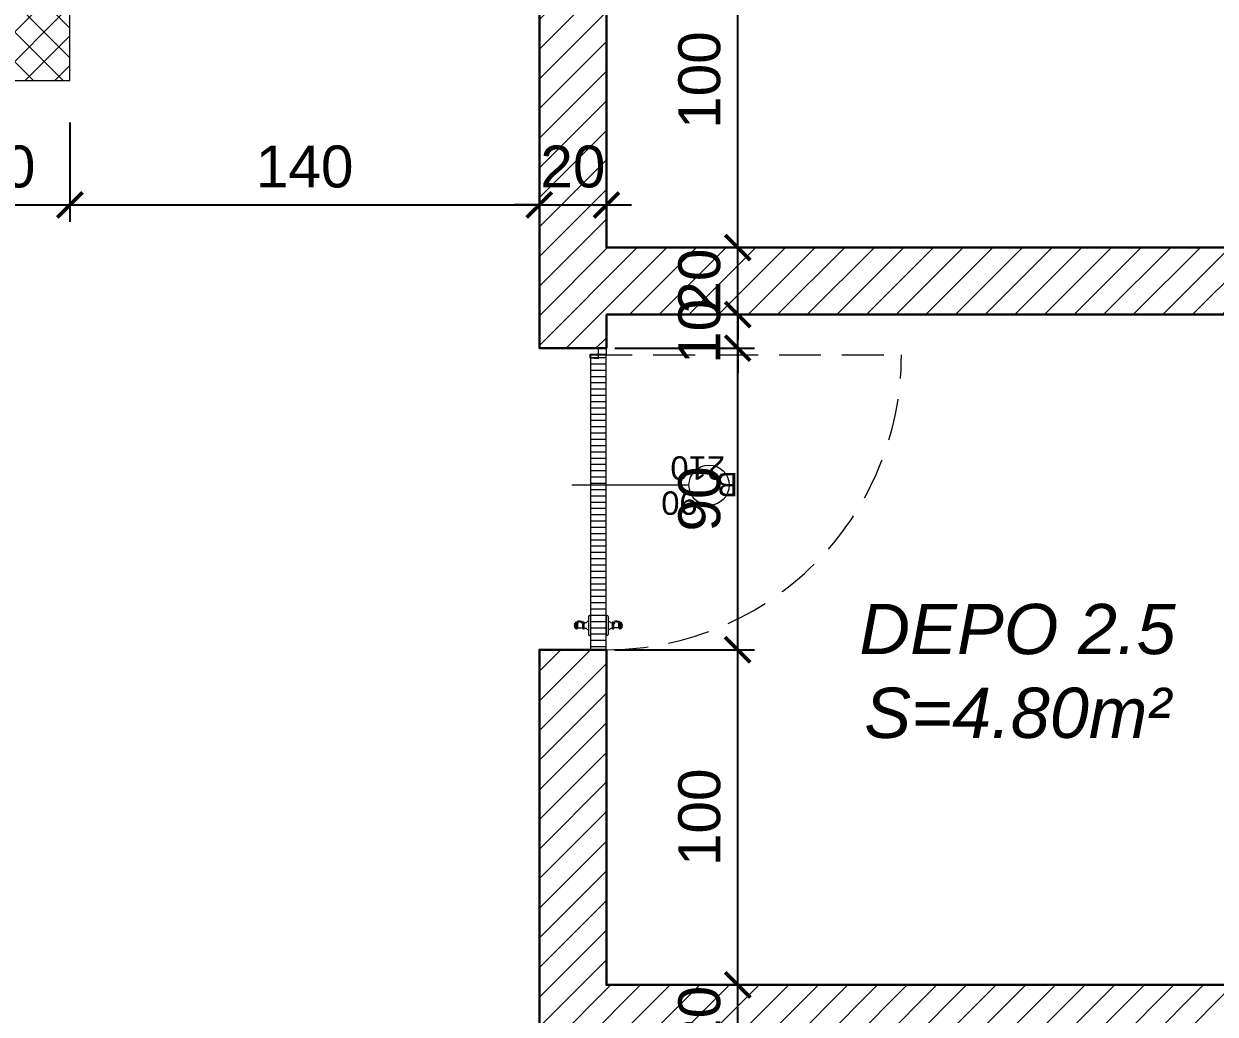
# Model space of a CAD drawing. Header units: centimetres. Extents: x 54080 to 59633, y -55119 to -48218.
# Drawn here: x 58603.9 to 58959.2, y -50301 to -50005.4 of the extents above; entities that cross this region are included whole.
import ezdxf

# ---------------------------------------------------------------- set-up
doc = ezdxf.new("R2010")
doc.units = ezdxf.units.CM
doc.header["$LTSCALE"] = 50
doc.header["$MEASUREMENT"] = 0
doc.linetypes.add('CACHE', pattern=[0.375, 0.25, -0.125])
doc.linetypes.add('CONTINU', pattern=[0])
doc.layers.get('0').update_dxf_attribs({"color": 8})
for name, color, linetype in [('BETON COUPE', 3, 'CONTINU'), ('COTE 50ème', 1, 'Continuous'), ('TEXTE', 7, 'Continuous')]:
    doc.layers.add(name, color=color, linetype=linetype)
for name, color, linetype, lineweight in [('BETON HACHURE', 253, 'Continuous', 13), ('door', 44, 'Continuous', 5), ('MACONNERIE COUPE', 7, 'Continuous', 30), ('MACONNERIE HACHURE', 253, 'Continuous', 13)]:
    doc.layers.add(name, color=color, linetype=linetype, lineweight=lineweight)
doc.styles.add('GENERATED_STYLE_1', font='arial.ttf')
doc.styles.add('RS_TEXT_1.50', font='arial.ttf', dxfattribs={"height": 12.5})
doc.styles.add('RS_TXT_50', font='arial.ttf', dxfattribs={"height": 12.5})
doc.dimstyles.new('RS_50CM_LINEAIRE', dxfattribs={"dimscale": 5, "dimtxt": 12.5, "dimasz": 1.5, "dimexe": 1, "dimexo": 2.5, "dimgap": 1, "dimtad": 1, "dimdec": 1, "dimrnd": 0.5, "dimdsep": 46, "dimtxsty": 'RS_TXT_50', "dimblk1": 'ARCHTICK', "dimblk2": 'ARCHTICK', "dimsah": 1, "dimcen": 2.5, "dimdle": 1, "dimclrt": 4, "dimadec": 0, "dimazin": 2, "dimtfac": 1, "dimtdec": 1, "dimtix": 1, "dimtmove": 2, "dimatfit": 3, "dimfxl": 1, "dimtolj": 1, "dimtzin": 0, "dimarcsym": 0})

# ---------------------------------------------------------------- blocks, each defined once
blk = doc.blocks.new('_ArchTick')
at = {"color": 0, "linetype": 'ByBlock', "const_width": 0.15}
blk.add_lwpolyline([(-0.5, -0.5), (0.5, 0.5)], dxfattribs=at)
blk = doc.blocks.new('*D1299')
at = {"layer": 'COTE 50ème', "color": 0, "lineweight": -2, "ltscale": 0.5, "transparency": 16777216}
for p, q in [((58816.82, -50292.22), (58816.82, -50284.72)), ((58801.22, -50292.22), (58821.82, -50292.22)), ((58816.82, -50312.22), (58816.82, -50292.22)), ((58790.17, -50312.22), (58821.82, -50312.22)), ((58816.82, -50312.22), (58816.82, -50319.72))]:
    blk.add_line(p, q, dxfattribs=at)
at = {"layer": 'Defpoints', "color": 0, "ltscale": 0.5, "transparency": 16777216}
for p in [(58788.72, -50292.22), (58816.82, -50292.22), (58777.67, -50312.22)]:
    blk.add_point(p, dxfattribs=at)
at = {"layer": 'COTE 50ème', "color": 0, "lineweight": -2, "ltscale": 0.5, "transparency": 16777216, "xscale": 7.5, "yscale": 7.5, "zscale": 7.5}
for p, rotation in [((58816.82, -50292.22), 270), ((58816.82, -50312.22), 90)]:
    blk.add_blockref('_ArchTick', p, dxfattribs=dict(at, rotation=rotation))
at = {"layer": 'COTE 50ème', "color": 4, "ltscale": 0.5, "transparency": 16777216, "insert": (58805.44, -50302.22), "char_height": 12.5, "attachment_point": 5, "rotation": 90, "style": 'RS_TXT_50'}
blk.add_mtext('\\A1;20', dxfattribs=at)
blk = doc.blocks.new('*D1300')
at = {"layer": 'COTE 50ème', "color": 0, "lineweight": -2, "ltscale": 0.5, "transparency": 16777216}
for p, q in [((58816.82, -50297.22), (58816.82, -50187.22)), ((58780.17, -50192.22), (58821.82, -50192.22)), ((58801.22, -50292.22), (58821.82, -50292.22))]:
    blk.add_line(p, q, dxfattribs=at)
at = {"layer": 'Defpoints', "color": 0, "ltscale": 0.5, "transparency": 16777216}
for p in [(58767.67, -50192.22), (58816.82, -50192.22), (58788.72, -50292.22)]:
    blk.add_point(p, dxfattribs=at)
at = {"layer": 'COTE 50ème', "color": 0, "lineweight": -2, "ltscale": 0.5, "transparency": 16777216, "xscale": 7.5, "yscale": 7.5, "zscale": 7.5}
for p, rotation in [((58816.82, -50192.22), 90), ((58816.82, -50292.22), 270)]:
    blk.add_blockref('_ArchTick', p, dxfattribs=dict(at, rotation=rotation))
at = {"layer": 'COTE 50ème', "color": 4, "ltscale": 0.5, "transparency": 16777216, "insert": (58805.44, -50242.22), "char_height": 12.5, "attachment_point": 5, "rotation": 90, "style": 'RS_TXT_50'}
blk.add_mtext('\\A1;100', dxfattribs=at)
blk = doc.blocks.new('*D1301')
at = {"layer": 'COTE 50ème', "color": 0, "lineweight": -2, "ltscale": 0.5, "transparency": 16777216}
for p, q in [((58816.82, -50197.22), (58816.82, -50097.22)), ((58780.17, -50102.22), (58821.82, -50102.22)), ((58780.17, -50192.22), (58821.82, -50192.22))]:
    blk.add_line(p, q, dxfattribs=at)
at = {"layer": 'Defpoints', "color": 0, "ltscale": 0.5, "transparency": 16777216}
for p in [(58767.67, -50102.22), (58816.82, -50102.22), (58767.67, -50192.22)]:
    blk.add_point(p, dxfattribs=at)
at = {"layer": 'COTE 50ème', "color": 0, "lineweight": -2, "ltscale": 0.5, "transparency": 16777216, "xscale": 7.5, "yscale": 7.5, "zscale": 7.5}
for p, rotation in [((58816.82, -50102.22), 90), ((58816.82, -50192.22), 270)]:
    blk.add_blockref('_ArchTick', p, dxfattribs=dict(at, rotation=rotation))
at = {"layer": 'COTE 50ème', "color": 4, "ltscale": 0.5, "transparency": 16777216, "insert": (58805.44, -50147.22), "char_height": 12.5, "attachment_point": 5, "rotation": 90, "style": 'RS_TXT_50'}
blk.add_mtext('\\A1;90', dxfattribs=at)
blk = doc.blocks.new('*D1302')
at = {"layer": 'COTE 50ème', "color": 0, "lineweight": -2, "ltscale": 0.5, "transparency": 16777216}
for p, q in [((58816.82, -50092.22), (58816.82, -50084.72)), ((58801.88, -50092.22), (58821.82, -50092.22)), ((58816.82, -50102.22), (58816.82, -50092.22)), ((58780.17, -50102.22), (58821.82, -50102.22)), ((58816.82, -50102.22), (58816.82, -50109.72))]:
    blk.add_line(p, q, dxfattribs=at)
at = {"layer": 'Defpoints', "color": 0, "ltscale": 0.5, "transparency": 16777216}
for p in [(58789.38, -50092.22), (58816.82, -50092.22), (58767.67, -50102.22)]:
    blk.add_point(p, dxfattribs=at)
at = {"layer": 'COTE 50ème', "color": 0, "lineweight": -2, "ltscale": 0.5, "transparency": 16777216, "xscale": 7.5, "yscale": 7.5, "zscale": 7.5}
for p, rotation in [((58816.82, -50092.22), 270), ((58816.82, -50102.22), 90)]:
    blk.add_blockref('_ArchTick', p, dxfattribs=dict(at, rotation=rotation))
at = {"layer": 'COTE 50ème', "color": 4, "ltscale": 0.5, "transparency": 16777216, "insert": (58805.44, -50097.22), "char_height": 12.5, "attachment_point": 5, "rotation": 90, "style": 'RS_TXT_50'}
blk.add_mtext('\\A1;10', dxfattribs=at)
blk = doc.blocks.new('*D1303')
at = {"layer": 'COTE 50ème', "color": 0, "lineweight": -2, "ltscale": 0.5, "transparency": 16777216}
for p, q in [((58816.82, -50072.22), (58816.82, -50064.72)), ((58801.88, -50072.22), (58821.82, -50072.22)), ((58816.82, -50092.22), (58816.82, -50072.22)), ((58801.88, -50092.22), (58821.82, -50092.22)), ((58816.82, -50092.22), (58816.82, -50099.72))]:
    blk.add_line(p, q, dxfattribs=at)
at = {"layer": 'Defpoints', "color": 0, "ltscale": 0.5, "transparency": 16777216}
for p in [(58789.38, -50072.22), (58816.82, -50072.22), (58789.38, -50092.22)]:
    blk.add_point(p, dxfattribs=at)
at = {"layer": 'COTE 50ème', "color": 0, "lineweight": -2, "ltscale": 0.5, "transparency": 16777216, "xscale": 7.5, "yscale": 7.5, "zscale": 7.5}
for p, rotation in [((58816.82, -50072.22), 270), ((58816.82, -50092.22), 90)]:
    blk.add_blockref('_ArchTick', p, dxfattribs=dict(at, rotation=rotation))
at = {"layer": 'COTE 50ème', "color": 4, "ltscale": 0.5, "transparency": 16777216, "insert": (58805.44, -50082.22), "char_height": 12.5, "attachment_point": 5, "rotation": 90, "style": 'RS_TXT_50'}
blk.add_mtext('\\A1;20', dxfattribs=at)
blk = doc.blocks.new('*D1304')
at = {"layer": 'COTE 50ème', "color": 0, "lineweight": -2, "ltscale": 0.5, "transparency": 16777216}
for p, q in [((58816.82, -50077.22), (58816.82, -49967.22)), ((58770.17, -49972.22), (58821.82, -49972.22)), ((58801.88, -50072.22), (58821.82, -50072.22))]:
    blk.add_line(p, q, dxfattribs=at)
at = {"layer": 'Defpoints', "color": 0, "ltscale": 0.5, "transparency": 16777216}
for p in [(58757.67, -49972.22), (58816.82, -49972.22), (58789.38, -50072.22)]:
    blk.add_point(p, dxfattribs=at)
at = {"layer": 'COTE 50ème', "color": 0, "lineweight": -2, "ltscale": 0.5, "transparency": 16777216, "xscale": 7.5, "yscale": 7.5, "zscale": 7.5}
for p, rotation in [((58816.82, -49972.22), 90), ((58816.82, -50072.22), 270)]:
    blk.add_blockref('_ArchTick', p, dxfattribs=dict(at, rotation=rotation))
at = {"layer": 'COTE 50ème', "color": 4, "ltscale": 0.5, "transparency": 16777216, "insert": (58805.44, -50022.22), "char_height": 12.5, "attachment_point": 5, "rotation": 90, "style": 'RS_TXT_50'}
blk.add_mtext('\\A1;100', dxfattribs=at)
blk = doc.blocks.new('*D1360')
at = {"layer": 'COTE 50ème', "color": 0, "lineweight": -2, "ltscale": 0.5, "transparency": 16777216}
for p, q in [((58577.66, -50034.86), (58577.66, -50064.48)), ((58617.67, -50034.86), (58617.67, -50064.48)), ((58572.66, -50059.48), (58622.67, -50059.48))]:
    blk.add_line(p, q, dxfattribs=at)
at = {"layer": 'Defpoints', "color": 0, "ltscale": 0.5, "transparency": 16777216}
for p in [(58577.66, -50022.36), (58617.67, -50022.36), (58617.67, -50059.48)]:
    blk.add_point(p, dxfattribs=at)
at = {"layer": 'COTE 50ème', "color": 0, "lineweight": -2, "ltscale": 0.5, "transparency": 16777216, "xscale": 7.5, "yscale": 7.5, "zscale": 7.5, "rotation": 180}
blk.add_blockref('_ArchTick', (58577.66, -50059.48), dxfattribs=at)
at = {"layer": 'COTE 50ème', "color": 0, "lineweight": -2, "ltscale": 0.5, "transparency": 16777216, "xscale": 7.5, "yscale": 7.5, "zscale": 7.5}
blk.add_blockref('_ArchTick', (58617.67, -50059.48), dxfattribs=at)
at = {"layer": 'COTE 50ème', "color": 4, "ltscale": 0.5, "transparency": 16777216, "insert": (58597.67, -50048.1), "char_height": 12.5, "attachment_point": 5, "style": 'RS_TXT_50'}
blk.add_mtext('\\A1;40', dxfattribs=at)
blk = doc.blocks.new('*D1361')
at = {"layer": 'COTE 50ème', "color": 0, "lineweight": -2, "ltscale": 0.5, "transparency": 16777216}
for p, q in [((58617.67, -50034.86), (58617.67, -50064.48)), ((58757.67, -50034.86), (58757.67, -50064.48)), ((58612.67, -50059.48), (58762.67, -50059.48))]:
    blk.add_line(p, q, dxfattribs=at)
at = {"layer": 'Defpoints', "color": 0, "ltscale": 0.5, "transparency": 16777216}
for p in [(58617.67, -50022.36), (58757.67, -50022.36), (58757.67, -50059.48)]:
    blk.add_point(p, dxfattribs=at)
at = {"layer": 'COTE 50ème', "color": 0, "lineweight": -2, "ltscale": 0.5, "transparency": 16777216, "xscale": 7.5, "yscale": 7.5, "zscale": 7.5, "rotation": 180}
blk.add_blockref('_ArchTick', (58617.67, -50059.48), dxfattribs=at)
at = {"layer": 'COTE 50ème', "color": 0, "lineweight": -2, "ltscale": 0.5, "transparency": 16777216, "xscale": 7.5, "yscale": 7.5, "zscale": 7.5}
blk.add_blockref('_ArchTick', (58757.67, -50059.48), dxfattribs=at)
at = {"layer": 'COTE 50ème', "color": 4, "ltscale": 0.5, "transparency": 16777216, "insert": (58687.67, -50048.1), "char_height": 12.5, "attachment_point": 5, "style": 'RS_TXT_50'}
blk.add_mtext('\\A1;140', dxfattribs=at)
blk = doc.blocks.new('*D1362')
at = {"layer": 'COTE 50ème', "color": 0, "lineweight": -2, "ltscale": 0.5, "transparency": 16777216}
for p, q in [((58757.67, -50034.86), (58757.67, -50064.48)), ((58777.67, -50034.86), (58777.67, -50064.48)), ((58757.67, -50059.48), (58750.17, -50059.48)), ((58757.67, -50059.48), (58777.67, -50059.48)), ((58777.67, -50059.48), (58785.17, -50059.48))]:
    blk.add_line(p, q, dxfattribs=at)
at = {"layer": 'Defpoints', "color": 0, "ltscale": 0.5, "transparency": 16777216}
for p in [(58757.67, -50022.36), (58777.67, -50022.36), (58777.67, -50059.48)]:
    blk.add_point(p, dxfattribs=at)
at = {"layer": 'COTE 50ème', "color": 0, "lineweight": -2, "ltscale": 0.5, "transparency": 16777216, "xscale": 7.5, "yscale": 7.5, "zscale": 7.5}
blk.add_blockref('_ArchTick', (58757.67, -50059.48), dxfattribs=at)
at = {"layer": 'COTE 50ème', "color": 0, "lineweight": -2, "ltscale": 0.5, "transparency": 16777216, "xscale": 7.5, "yscale": 7.5, "zscale": 7.5, "rotation": 180}
blk.add_blockref('_ArchTick', (58777.67, -50059.48), dxfattribs=at)
at = {"layer": 'COTE 50ème', "color": 4, "ltscale": 0.5, "transparency": 16777216, "insert": (58767.67, -50048.1), "char_height": 12.5, "attachment_point": 5, "style": 'RS_TXT_50'}
blk.add_mtext('\\A1;20', dxfattribs=at)

msp = doc.modelspace()

# ---------------------------------------------------------------- hatches: boundary and pattern name
at = {"layer": 'BETON HACHURE', "transparency": 33554585}
h = msp.add_hatch(dxfattribs=at)
h.set_pattern_fill('ANSI37', color=256, scale=50, angle=270, style=0)
h.set_pattern_definition([(315, (861.459, 19655.393), (4.4194174, 4.4194174), []), (45, (861.459, 19655.393), (-4.4194174, 4.4194174), [])])
h.paths.add_polyline_path([(56357.67, -51847.22), (56382.67, -51847.22), (56382.67, -52172.22), (56357.67, -52172.22)], flags=0)
h.paths.add_polyline_path([(56357.67, -51847.22), (56382.67, -51847.22), (56382.67, -52172.22), (56357.67, -52172.22)], flags=0)
h.paths.add_polyline_path([(58537.67, -51987.36), (58537.67, -52037.36), (58617.67, -52037.36), (58617.67, -51987.36)], flags=0)
h.paths.add_polyline_path([(58157.67, -51987.36), (58157.67, -52037.36), (58237.67, -52037.36), (58237.67, -51987.36)], flags=0)
edge = h.paths.add_edge_path(flags=0)
edge.add_arc((58197.67, -50672.36), 40, 0, 360)
edge = h.paths.add_edge_path(flags=0)
edge.add_arc((58197.67, -49997.36), 40, 0, 360)
edge = h.paths.add_edge_path(flags=0)
edge.add_arc((58197.67, -51272.36), 40, 0, 360)
h.paths.add_polyline_path([(59277.67, -49527.22), (54853.83, -49527.22), (54464.54, -54263.92), (59277.59, -54736.58), (59277.67, -54713.51)])
edge = h.paths.add_edge_path(flags=0)
edge.add_arc((58197.67, -51272.36), 40, 0, 360)
h.paths.add_polyline_path([(56982.67, -49552.22), (56982.67, -49972.36), (57007.67, -49972.36), (57007.67, -49552.22), (58577.68, -49552.22), (58577.67, -50022.36), (58617.67, -50022.36), (58617.67, -49552.22), (59247.67, -49552.22), (59247.67, -51282.36), (58617.67, -51282.36), (58617.67, -50647.36), (58577.67, -50647.36), (58577.67, -51312.36), (59247.67, -51312.36), (59247.67, -52057.36), (58577.67, -52057.36), (58577.67, -53447.36), (58617.67, -53447.36), (58617.67, -52087.36), (59247.67, -52087.36), (59247.67, -54709.01), (58245.17, -54610.07), (58245.17, -54122.36), (58220.17, -54122.36), (58220.17, -54607.62), (56915.17, -54479.46), (56915.17, -54122.36), (56890.17, -54122.36), (56890.17, -54477.01), (55702.67, -54360.39), (55702.67, -54122.36), (55652.67, -54122.36), (55652.67, -54355.48), (54491.47, -54241.45), (54666.86, -52107.36), (54872.67, -52107.36), (54872.67, -52057.36), (54670.97, -52057.36), (54672.82, -52037.36), (54872.67, -52037.36), (54872.67, -51987.36), (54676.72, -51987.36), (54733.43, -51297.36), (54872.67, -51297.36), (54872.67, -51247.36), (54737.54, -51247.36), (54782.74, -50697.36), (54872.67, -50697.36), (54872.67, -50647.36), (54786.85, -50647.36), (54876.86, -49552.22), (55655.17, -49552.22), (55655.17, -49972.36), (55680.17, -49972.36), (55680.17, -49552.22)], flags=16)
h.paths.add_polyline_path([(58157.67, -51232.36), (58157.67, -51312.36), (58237.67, -51312.36), (58237.67, -51232.36)], flags=0)
at = {"layer": 'door'}
h = msp.add_hatch(dxfattribs=at)
h.set_pattern_fill('ANSI31', color=256, scale=15, angle=675)
h.set_pattern_definition([(360, (11474.2407, 87782.4932), (4e-15, 1.875), [])])
h.paths.add_polyline_path([(58772.9, -50104.19), (58772.9, -50192.22), (58777.62, -50192.22), (58777.62, -50104.19)])
at = {"layer": 'MACONNERIE HACHURE'}
h = msp.add_hatch(dxfattribs=at)
h.set_pattern_fill('ANSI31', color=256, scale=50, style=0)
h.paths.add_polyline_path([(54872.67, -54083.63), (54897.67, -54083.63), (54897.67, -54067.36), (54872.67, -54067.36)])
h.paths.add_polyline_path([(54760.13, -53887.22), (54520.58, -53887.22), (54522.64, -53862.22), (54760.13, -53862.22)])
h.paths.add_polyline_path([(54872.67, -54017.36), (54872.67, -53887.22), (54850.13, -53887.22), (54850.13, -53862.22), (54897.67, -53862.22), (54897.67, -54017.36)])
h.paths.add_polyline_path([(54872.67, -54173.63), (54897.67, -54173.63), (54897.67, -54281.34), (54872.67, -54278.88)])
h.paths.add_polyline_path([(54505.78, -54067.36), (54507.82, -54042.46), (54872.67, -54042.36), (54872.67, -54067.36)])
h.paths.add_polyline_path([(58577.67, -52057.36), (58597.67, -52057.36), (58597.67, -52037.36), (58577.67, -52037.36)])
h.paths.add_polyline_path([(55842.67, -50672.36), (56202.67, -50672.36), (56202.67, -50647.36), (55842.67, -50647.36)])
h.paths.add_polyline_path([(55752.67, -50672.36), (55742.67, -50672.36), (55742.67, -50647.36), (55752.67, -50647.36)])
h.paths.add_polyline_path([(57077.67, -53447.36), (57437.67, -53447.36), (57437.67, -53422.36), (57077.67, -53422.36)])
h.paths.add_polyline_path([(56987.67, -53447.36), (56977.67, -53447.36), (56977.67, -53422.36), (56987.67, -53422.36)])
h.paths.add_polyline_path([(58777.67, -49872.22), (58777.67, -49882.22), (58757.67, -49882.22), (58757.67, -49872.22), (58717.67, -49872.22), (58717.67, -49852.22), (59252.67, -49852.22), (59252.67, -49872.22)])
h.paths.add_polyline_path([(58777.67, -50092.22), (58777.67, -50102.22), (58757.67, -50102.22), (58757.67, -49972.22), (58777.67, -49972.22), (58777.67, -50072.22), (59252.67, -50072.22), (59252.67, -50092.22)])
h.paths.add_polyline_path([(58777.67, -50312.22), (58777.67, -50322.22), (58757.67, -50322.22), (58757.67, -50192.22), (58777.67, -50192.22), (58777.67, -50292.22), (59252.67, -50292.22), (59252.67, -50312.22)])
h.paths.add_polyline_path([(58777.67, -50532.22), (58777.67, -50542.22), (58757.67, -50542.22), (58757.67, -50412.22), (58777.67, -50412.22), (58777.67, -50512.22), (59247.67, -50512.22), (59247.67, -50532.22)])
h.paths.add_polyline_path([(58757.67, -50762.22), (58757.67, -50632.22), (58777.67, -50632.22), (58777.67, -50732.22), (59252.67, -50732.22), (59252.67, -50752.22), (58777.67, -50752.22), (58777.67, -50762.22)])
h.paths.add_polyline_path([(58777.67, -50852.22), (58757.67, -50852.22), (58757.67, -50952.22), (58717.67, -50952.22), (58717.67, -50972.22), (59252.67, -50972.22), (59252.67, -50952.22), (58777.67, -50952.22)])
h.paths.add_polyline_path([(58627.67, -49872.22), (58617.67, -49872.22), (58617.67, -49852.22), (58627.67, -49852.22)])
h.paths.add_polyline_path([(58627.67, -50972.22), (58617.67, -50972.22), (58617.67, -50952.22), (58627.67, -50952.22)])
h.paths.add_polyline_path([(58577.67, -51947.36), (58597.67, -51947.36), (58597.67, -51987.36), (58577.67, -51987.36)])
h.paths.add_polyline_path([(58577.67, -51747.36), (58597.67, -51747.36), (58597.67, -51312.36), (58577.67, -51312.36)])
h.paths.add_polyline_path([(57052.67, -52057.36), (57072.67, -52057.36), (57072.67, -52037.36), (57052.67, -52037.36)])
h.paths.add_polyline_path([(56237.67, -52057.36), (56257.67, -52057.36), (56257.67, -52037.36), (56237.67, -52037.36)])
h.paths.add_polyline_path([(55707.67, -52087.36), (55727.67, -52087.36), (55727.67, -52037.36), (55707.67, -52037.36)])
h.paths.add_polyline_path([(55837.67, -52007.36), (56107.67, -52007.36), (56107.67, -51987.36), (55837.67, -51987.36)])
h.paths.add_polyline_path([(57072.67, -52107.36), (57342.67, -52107.36), (57342.67, -52087.36), (57072.67, -52087.36)])
h.paths.add_polyline_path([(56670.17, -51987.36), (56670.17, -52097.36), (56690.17, -52097.36), (56690.17, -52007.36), (56922.67, -52007.36), (56922.67, -51987.36)])
h.paths.add_polyline_path([(56670.17, -52297.36), (56690.17, -52297.36), (56690.17, -52217.36), (57047.67, -52217.36), (57047.67, -52197.36), (56690.17, -52197.36), (56690.17, -52187.36), (56670.17, -52187.36)])
h.paths.add_polyline_path([(56670.17, -52497.36), (56690.17, -52497.36), (56690.17, -52417.36), (57047.67, -52417.36), (57047.67, -52397.36), (56690.17, -52397.36), (56690.17, -52387.36), (56670.17, -52387.36)])
h.paths.add_polyline_path([(56510.17, -52797.36), (56510.17, -52787.36), (56490.17, -52787.36), (56490.17, -52797.36), (56257.67, -52797.36), (56257.67, -52817.36), (56942.67, -52817.36), (56942.67, -52797.36), (56690.17, -52797.36), (56690.17, -52787.36), (56670.17, -52787.36), (56670.17, -52797.36)])
h.paths.add_polyline_path([(56510.17, -52697.36), (56510.17, -52587.36), (56490.17, -52587.36), (56490.17, -52597.36), (56127.67, -52597.36), (56127.67, -52617.36), (56490.17, -52617.36), (56490.17, -52697.36)])
h.paths.add_polyline_path([(56510.17, -52497.36), (56510.17, -52387.36), (56490.17, -52387.36), (56490.17, -52397.36), (56127.67, -52397.36), (56127.67, -52417.36), (56490.17, -52417.36), (56490.17, -52497.36)])
h.paths.add_polyline_path([(56510.17, -52187.36), (56490.17, -52187.36), (56490.17, -52197.36), (56127.67, -52197.36), (56127.67, -52217.36), (56490.17, -52217.36), (56490.17, -52297.36), (56510.17, -52297.36)])
h.paths.add_polyline_path([(56510.17, -51977.36), (56490.17, -51977.36), (56490.17, -51987.36), (56257.67, -51987.36), (56257.67, -52007.36), (56490.17, -52007.36), (56490.17, -52097.36), (56510.17, -52097.36)])
h.paths.add_polyline_path([(56490.17, -51887.36), (56510.17, -51887.36), (56510.17, -51777.36), (56490.17, -51777.36), (56490.17, -51787.36), (56132.67, -51787.36), (56132.67, -51807.36), (56490.17, -51807.36)])
h.paths.add_polyline_path([(57437.67, -52777.36), (57462.67, -52777.36), (57462.67, -52797.36), (57437.67, -52797.36)])
h.paths.add_polyline_path([(56202.67, -51317.36), (56227.67, -51317.36), (56227.67, -51297.36), (56202.67, -51297.36)])
h.paths.add_polyline_path([(56107.67, -53323.39), (56127.67, -53323.39), (56127.67, -52847.36), (56107.67, -52847.36)])
h.paths.add_polyline_path([(55682.67, -53222.36), (55702.67, -53222.36), (55702.67, -52927.36), (55682.67, -52927.36)])
h.paths.add_polyline_path([(55786, -51192.36), (55742.67, -51192.36), (55742.67, -51152.36), (55786, -51152.36)])
h.paths.add_polyline_path([(55952.67, -51192.36), (55912.67, -51192.36), (55912.67, -51152.36), (55952.67, -51152.36)])
h.paths.add_polyline_path([(56159.34, -51192.36), (56202.67, -51192.36), (56202.67, -51152.36), (56159.34, -51152.36)])
h.paths.add_polyline_path([(55992.67, -51192.36), (56032.67, -51192.36), (56032.67, -51152.36), (55992.67, -51152.36)])
h.paths.add_polyline_path([(57394.34, -52902.36), (57437.67, -52902.36), (57437.67, -52942.36), (57394.34, -52942.36)])
h.paths.add_polyline_path([(57227.67, -52902.36), (57267.67, -52902.36), (57267.67, -52942.36), (57227.67, -52942.36)])
h.paths.add_polyline_path([(57021, -52902.36), (56977.67, -52902.36), (56977.67, -52942.36), (57021, -52942.36)])
h.paths.add_polyline_path([(57187.67, -52902.36), (57147.67, -52902.36), (57147.67, -52942.36), (57187.67, -52942.36)])
h.paths.add_polyline_path([(55941, -52412.36), (55917.67, -52412.36), (55917.67, -52392.36), (55941, -52392.36)])
h.paths.add_polyline_path([(56107.67, -52412.36), (56067.67, -52412.36), (56067.67, -52392.36), (56107.67, -52392.36)])
h.paths.add_polyline_path([(55726, -52412.36), (55702.67, -52412.36), (55702.67, -52392.36), (55726, -52392.36)])
h.paths.add_polyline_path([(55892.67, -52412.36), (55852.67, -52412.36), (55852.67, -52392.36), (55892.67, -52392.36)])
h.paths.add_polyline_path([(55682.67, -52518.36), (55702.67, -52518.36), (55702.67, -52412.36), (55682.67, -52412.36)])
h.paths.add_polyline_path([(55682.67, -52797.36), (55702.67, -52797.36), (55702.67, -52737.36), (55682.67, -52737.36)])
h.paths.add_polyline_path([(56107.67, -52797.36), (56127.67, -52797.36), (56127.67, -52412.36), (56107.67, -52412.36)])
h.paths.add_polyline_path([(57437.67, -52677.36), (57437.67, -52637.36), (57342.67, -52637.36), (57342.67, -52562.36), (57367.67, -52562.36), (57367.67, -52627.36), (57462.67, -52627.36), (57462.67, -52677.36)])
h.paths.add_polyline_path([(56202.67, -51417.36), (56202.67, -51457.36), (56107.67, -51457.36), (56107.67, -51532.36), (56132.67, -51532.36), (56132.67, -51482.36), (56202.67, -51482.36), (56202.67, -51578.36), (56490.17, -51578.36), (56490.17, -51687.36), (56510.17, -51687.36), (56510.17, -51558.36), (56227.67, -51558.36), (56227.67, -51417.36)])
h.paths.add_polyline_path([(55742.67, -51297.36), (55742.67, -51457.36), (55837.67, -51457.36), (55837.67, -51532.36), (55812.67, -51532.36), (55812.67, -51482.36), (55717.67, -51482.36), (55717.67, -51297.36)])
h.paths.add_polyline_path([(56107.67, -53343.36), (55702.67, -53343.36), (55702.67, -53343.36), (56107.67, -53343.36)])
h.paths.add_polyline_path([(56977.67, -52797.36), (56977.67, -52637.36), (57072.67, -52637.36), (57072.67, -52562.36), (57047.67, -52562.36), (57047.67, -52627.36), (56977.67, -52627.36), (56977.67, -52597.36), (56690.17, -52597.36), (56690.17, -52587.36), (56670.17, -52587.36), (56670.17, -52697.36), (56690.17, -52697.36), (56690.17, -52617.36), (56952.67, -52617.36), (56952.67, -52797.36)])

# ---------------------------------------------------------------- linework, layer by layer
at = {"layer": 'BETON COUPE', "lineweight": 5}
msp.add_lwpolyline([(54872.67, -51297.36), (54872.67, -51247.36), (54737.54, -51247.36), (54782.74, -50697.36), (54872.67, -50697.36), (54872.67, -50647.36), (54786.85, -50647.36), (54876.86, -49552.22), (55655.17, -49552.22), (55655.17, -49972.36), (55680.17, -49972.36), (55680.17, -49552.22), (56982.67, -49552.22), (56982.67, -49972.36), (57007.67, -49972.36), (57007.67, -49552.22), (58577.68, -49552.22), (58577.66, -50022.36), (58617.67, -50022.36), (58617.67, -49552.22), (59247.67, -49552.22), (59247.67, -51282.36)], dxfattribs=at)
at = {"layer": 'door', "linetype": 'CACHE'}
msp.add_line((58772.9, -50104.19), (58865.65, -50104.19), dxfattribs=at)
at = {"layer": 'door'}
for p, q in [((58802.28, -50143.1), (58767.32, -50143.1)), ((58772.3, -50182.28), (58772.3, -50187.68)), ((58772.6, -50181.98), (58772.9, -50181.98)), ((58772.9, -50181.98), (58772.9, -50187.98)), ((58777.92, -50181.98), (58777.62, -50181.98)), ((58777.62, -50181.98), (58777.62, -50187.98)), ((58778.22, -50182.28), (58778.22, -50187.68)), ((58768.26, -50184.3), (58768.38, -50184.3)), ((58768.26, -50184.43), (58768.26, -50184.3)), ((58768.26, -50185.54), (58768.26, -50184.43)), ((58768.26, -50185.54), (58768.26, -50185.66)), ((58768.26, -50185.66), (58768.38, -50185.66)), ((58768.38, -50185.66), (58768.38, -50184.3)), ((58768.63, -50185.91), (58768.63, -50184.05)), ((58768.88, -50184.05), (58768.88, -50185.91)), ((58769.13, -50184.11), (58769.13, -50184.3)), ((58769.13, -50185.66), (58769.13, -50184.3)), ((58769.13, -50185.66), (58770.5, -50185.66)), ((58769.72, -50183.71), (58769.15, -50183.71)), ((58769.72, -50183.93), (58769.15, -50183.93)), ((58769.72, -50183.71), (58770.29, -50183.71)), ((58769.72, -50183.93), (58770.29, -50183.93)), ((58770.31, -50184.11), (58770.31, -50184.12)), ((58770.5, -50184.3), (58770.5, -50184.3)), ((58770.67, -50185.82), (58770.67, -50184.15)), ((58771.07, -50185.82), (58771.07, -50184.15)), ((58779.45, -50185.82), (58779.45, -50184.15)), ((58779.85, -50185.82), (58779.85, -50184.15)), ((58780.03, -50184.3), (58780.02, -50184.3)), ((58781.39, -50185.66), (58780.02, -50185.66)), ((58780.21, -50184.11), (58780.21, -50184.12)), ((58780.8, -50183.71), (58780.23, -50183.71)), ((58780.8, -50183.93), (58780.23, -50183.93)), ((58780.8, -50183.71), (58781.37, -50183.71)), ((58780.8, -50183.93), (58781.37, -50183.93)), ((58781.39, -50184.11), (58781.39, -50184.3)), ((58781.39, -50185.66), (58781.39, -50184.3)), ((58781.64, -50184.05), (58781.64, -50185.91)), ((58781.89, -50185.91), (58781.89, -50184.05)), ((58782.14, -50185.66), (58782.14, -50184.3)), ((58782.27, -50184.3), (58782.14, -50184.3)), ((58782.27, -50185.66), (58782.14, -50185.66)), ((58782.27, -50184.43), (58782.27, -50184.3)), ((58782.27, -50185.54), (58782.27, -50184.43)), ((58782.27, -50185.54), (58782.27, -50185.66)), ((58772.6, -50187.98), (58772.9, -50187.98)), ((58777.92, -50187.98), (58777.62, -50187.98))]:
    msp.add_line(p, q, dxfattribs=at)
for points in [[(58775.17, -50102.22), (58775.17, -50105.36), (58772.85, -50105.24), (58772.85, -50103.98), (58777.67, -50103.98), (58777.67, -50102.22), (58775.17, -50102.22)], [(58772.9, -50104.19), (58772.9, -50192.22), (58777.62, -50192.22), (58777.62, -50104.19), (58772.9, -50104.19)]]:
    msp.add_lwpolyline(points, dxfattribs=at)
msp.add_circle((58808.28, -50143.1), 6, dxfattribs=at)
at = {"layer": 'door', "linetype": 'CACHE'}
msp.add_arc((58777.62, -50104.19), 88.03, 270, 0, dxfattribs=at)
at = {"layer": 'door'}
for centre, radius, start, end in [((58772.6, -50182.28), 0.3, 90, 180), ((58777.92, -50182.28), 0.3, 0, 90), ((58769, -50184.98), 0.929, 143.4104, 216.5896), ((58768.63, -50184.3), 0.251, 90.115, 179.885), ((58768.63, -50185.66), 0.251, 180.115, 269.885), ((58768.76, -50184.05), 0.125, 0, 180), ((58768.76, -50185.91), 0.125, 180, 0), ((58768.88, -50184.3), 0.251, 0.115, 89.885), ((58768.88, -50185.66), 0.251, 270.115, 359.885), ((58769.15, -50183.82), 0.11, 90.0106, 269.9894), ((58769.15, -50183.98), 0.0561, 93.7097, 217.9634), ((58768.92, -50184.12), 0.215, 2.7029, 27.6142), ((58770.29, -50183.82), 0.11, 270.0106, 89.9894), ((58770.29, -50183.98), 0.0561, 322.0366, 86.2903), ((58770.53, -50184.12), 0.215, 152.3858, 177.2971), ((58770.5, -50184.11), 0.191, 178.7426, 268.1515), ((58770.5, -50184.13), 0.171, 270.2175, 354.941), ((58770.5, -50185.83), 0.171, 5.059, 89.7825), ((58770.87, -50184.15), 0.2, 0, 180), ((58770.87, -50185.82), 0.2, 180, 0), ((58771.25, -50183.33), 0.841, 257.9295, 315.6311), ((58771.25, -50186.64), 0.841, 44.3689, 102.0705), ((58772.3, -50184.3), 0.6, 90, 139.4092), ((58772.3, -50185.66), 0.6, 220.5908, 270), ((58778.22, -50184.3), 0.6, 40.5908, 90), ((58778.22, -50185.66), 0.6, 270, 319.4092), ((58779.28, -50183.33), 0.841, 224.3689, 282.0705), ((58779.28, -50186.64), 0.841, 77.9295, 135.6311), ((58779.65, -50184.15), 0.2, 0, 180), ((58779.65, -50185.82), 0.2, 180, 0), ((58780.02, -50184.13), 0.171, 185.059, 269.7825), ((58780.02, -50185.83), 0.171, 90.2175, 174.941), ((58780.02, -50184.11), 0.191, 271.8485, 1.2574), ((58780.23, -50183.82), 0.11, 90.0106, 269.9894), ((58780.23, -50183.98), 0.0561, 93.7097, 217.9634), ((58780, -50184.12), 0.215, 2.7029, 27.6142), ((58781.37, -50183.82), 0.11, 270.0106, 89.9894), ((58781.37, -50183.98), 0.0561, 322.0366, 86.2903), ((58781.6, -50184.12), 0.215, 152.3858, 177.2971), ((58781.64, -50184.3), 0.251, 90.115, 179.885), ((58781.64, -50185.66), 0.251, 180.115, 269.885), ((58781.77, -50184.05), 0.125, 0, 180), ((58781.77, -50185.91), 0.125, 180, 0), ((58781.89, -50184.3), 0.251, 0.115, 89.885), ((58781.89, -50185.66), 0.251, 270.115, 359.885), ((58781.52, -50184.98), 0.929, 323.4104, 36.5896), ((58772.6, -50187.68), 0.3, 180, 270), ((58777.92, -50187.68), 0.3, 270, 0)]:
    msp.add_arc(centre, radius, start, end, dxfattribs=at)
at = {"layer": 'MACONNERIE COUPE', "ltscale": 0.5}
for points in [[(58777.67, -50092.22), (58777.67, -50102.22), (58757.67, -50102.22), (58757.67, -49972.22), (58777.67, -49972.22), (58777.67, -50072.22), (59252.67, -50072.22), (59252.67, -50092.22)], [(58777.67, -50312.22), (58777.67, -50322.22), (58757.67, -50322.22), (58757.67, -50192.22), (58777.67, -50192.22), (58777.67, -50292.22), (59252.67, -50292.22), (59252.67, -50312.22)]]:
    msp.add_lwpolyline(points, close=True, dxfattribs=at)

# ---------------------------------------------------------------- texts
at = {"layer": 'door', "char_height": 7, "rotation": 180, "style": 'GENERATED_STYLE_1'}
for s, insert, attachment_point in [('\\A1;\\pt0;210', (58796.75, -50134.38), 9), ('\\A1;\\pt0;B', (58810.42, -50146.43), 3), ('\\A1;\\pt0;90', (58794.02, -50144.85), 9)]:
    msp.add_mtext(s, dxfattribs=dict(at, insert=insert, attachment_point=attachment_point))
at = {"layer": 'TEXTE', "insert": (58900.27, -50198.64), "char_height": 25, "width": 440.821, "attachment_point": 5, "style": 'RS_TEXT_1.50'}
msp.add_mtext('{\\fArial|b0|i1|c0|p34;\\H0.6x;DEPO 2.5\\PS=4.80m²}', dxfattribs=at)

# ---------------------------------------------------------------- dimensions: what is measured, and where the dimension line sits
at = {"layer": 'COTE 50ème', "ltscale": 0.5}
for base, p1, p2, picture, middle in [((58816.82, -49972.22), (58789.38, -50072.22), (58757.67, -49972.22), '*D1304', (58805.44, -50022.22)), ((58816.82, -50072.22), (58789.38, -50092.22), (58789.38, -50072.22), '*D1303', (58805.44, -50082.22)), ((58816.82, -50092.22), (58767.67, -50102.22), (58789.38, -50092.22), '*D1302', (58805.44, -50097.22)), ((58816.82, -50102.22), (58767.67, -50192.22), (58767.67, -50102.22), '*D1301', (58805.44, -50147.22)), ((58816.82, -50192.22), (58788.72, -50292.22), (58767.67, -50192.22), '*D1300', (58805.44, -50242.22)), ((58816.82, -50292.22), (58777.67, -50312.22), (58788.72, -50292.22), '*D1299', (58805.44, -50302.22))]:
    dim = msp.add_linear_dim(base=base, p1=p1, p2=p2, angle=90, dimstyle='RS_50CM_LINEAIRE', dxfattribs=at)
    dim.commit()
    dim.dimension.update_dxf_attribs({"geometry": picture, "text_midpoint": middle})
for base, p1, p2, picture, middle in [((58617.67, -50059.48), (58577.66, -50022.36), (58617.67, -50022.36), '*D1360', (58597.67, -50048.1)), ((58757.67, -50059.48), (58617.67, -50022.36), (58757.67, -50022.36), '*D1361', (58687.67, -50048.1)), ((58777.67, -50059.48), (58757.67, -50022.36), (58777.67, -50022.36), '*D1362', (58767.67, -50048.1))]:
    dim = msp.add_linear_dim(base=base, p1=p1, p2=p2, dimstyle='RS_50CM_LINEAIRE', dxfattribs=at)
    dim.commit()
    dim.dimension.update_dxf_attribs({"geometry": picture, "text_midpoint": middle})

doc.saveas('drawing.dxf')
